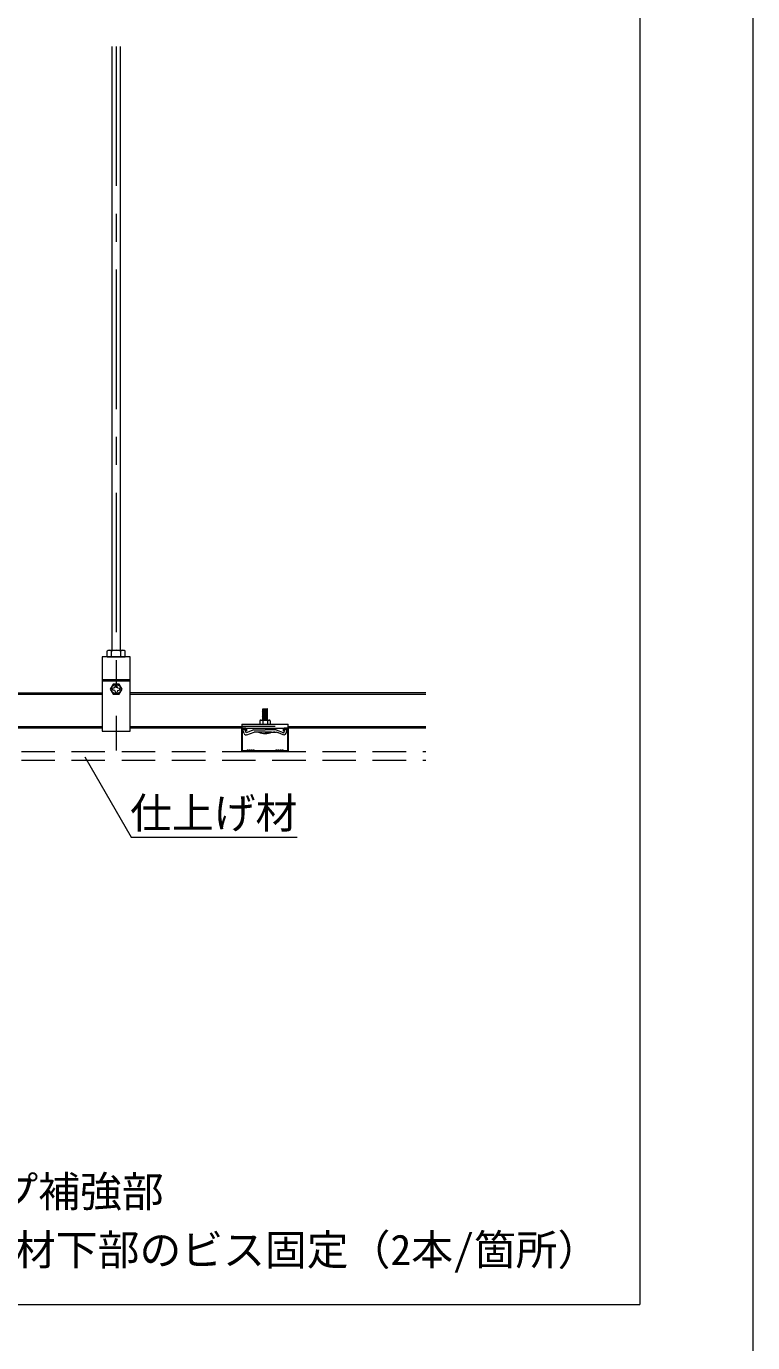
# Model space of a CAD drawing. Units: millimetres on the paper, enlarged 40 times, with parts at other scales. Extents: x -7800 to 7800, y -5578 to 5485.
# Drawn here: x 6758 to 7800, y 2591 to 4479 of the extents above; entities that cross this region are included whole.
import ezdxf
from ezdxf.enums import TextEntityAlignment as Align

# ---------------------------------------------------------------- set-up
doc = ezdxf.new("R2010")
doc.units = ezdxf.units.MM
doc.header["$LTSCALE"] = 40
doc.linetypes.add('CHAIN1', pattern=[8, 5, -1, 1, -1])
doc.linetypes.add('DASHED1', pattern=[1.8, 1.2, -0.6])
for name, color, linetype, lineweight in [('4-0_中心線', 4, 'CHAIN1', 9), ('4-1_吊り材', 7, 'Continuous', 18), ('4-2_野縁受け', 3, 'Continuous', 18), ('4-3_野縁', 2, 'Continuous', 25), ('4-6_文字', 7, 'Continuous', 18), ('4-A_クリップ', 7, 'Continuous', 18), ('4-B_ビス', 3, 'Continuous', 18), ('4-C_パネル', 7, 'DASHED1', 18), ('F-2_太線１', 3, 'Continuous', 18)]:
    doc.layers.add(name, color=color, linetype=linetype, lineweight=lineweight)
doc.styles.add('ＭＳ ゴシック', font='')
doc.styles.get('ＭＳ ゴシック').set_extended_font_data('MS Gothic')

msp = doc.modelspace()

# ---------------------------------------------------------------- linework, layer by layer
at = {"layer": '4-0_中心線'}
msp.add_line((6886.77, 4450.35), (6886.77, 3440.68), dxfattribs=at)
at = {"layer": '4-1_吊り材'}
for p, q in [((6880.77, 4450.35), (6880.77, 3584.35)), ((6892.77, 3584.35), (6892.77, 4450.35)), ((6866.77, 3575.02), (6866.77, 3468.35)), ((6906.77, 3575.02), (6866.77, 3575.02)), ((6875.45, 3584.35), (6873.7, 3583.34)), ((6873.7, 3575.02), (6873.7, 3583.34)), ((6873.7, 3575.02), (6899.84, 3575.02)), ((6875.45, 3584.35), (6898.09, 3584.35)), ((6880.24, 3575.02), (6880.24, 3583.34)), ((6893.3, 3575.02), (6893.3, 3583.34)), ((6898.09, 3584.35), (6899.84, 3583.34)), ((6899.84, 3575.02), (6899.84, 3583.34)), ((6906.77, 3468.35), (6906.77, 3575.02)), ((6906.77, 3541.95), (6866.77, 3541.95)), ((6906.77, 3540.11), (6866.77, 3540.11)), ((6866.77, 3468.35), (6906.77, 3468.35))]:
    msp.add_line(p, q, dxfattribs=at)
for centre, radius, start, end in [((6877.97, 3575.32), 9.08, 96.34294, 118.04132), ((6876.75, 3577.85), 6.51, 57.57118, 88.04459), ((6886.77, 3562.73), 21.62, 72.41205, 107.58797), ((6896.79, 3577.85), 6.51, 91.95543, 122.42883), ((6895.57, 3575.32), 9.08, 61.95869, 83.65707)]:
    msp.add_arc(centre, radius, start, end, dxfattribs=at)
at = {"layer": '4-2_野縁受け'}
for p, q in [((5706.77, 3523.28), (6866.77, 3523.28)), ((6866.77, 3521.15), (5706.77, 3521.15)), ((7331.08, 3523.28), (6906.77, 3523.28)), ((7331.08, 3521.15), (6906.77, 3521.15)), ((6866.77, 3474.75), (6729.77, 3474.75)), ((7067.1, 3474.75), (6906.77, 3474.75)), ((7331.08, 3474.75), (7133.77, 3474.75)), ((6866.77, 3472.62), (6729.77, 3472.62)), ((7067.1, 3472.62), (6906.77, 3472.62)), ((7331.08, 3472.62), (7133.77, 3472.62))]:
    msp.add_line(p, q, dxfattribs=at)
at = {"layer": '4-3_野縁'}
for p, q in [((7067.1, 3471.28), (7067.1, 3440.68)), ((7067.77, 3440.68), (7067.77, 3471.28)), ((7068.44, 3472.62), (7072.44, 3472.62)), ((7072.44, 3471.95), (7068.44, 3471.95)), ((7073.1, 3471.28), (7073.1, 3468.62)), ((7073.1, 3468.62), (7073.77, 3468.62)), ((7073.77, 3468.62), (7073.77, 3471.28)), ((7127.1, 3468.62), (7127.1, 3471.28)), ((7127.77, 3468.62), (7127.1, 3468.62)), ((7127.77, 3471.28), (7127.77, 3468.62)), ((7128.44, 3472.62), (7132.44, 3472.62)), ((7132.44, 3471.95), (7128.44, 3471.95)), ((7133.1, 3440.68), (7133.1, 3471.28)), ((7133.77, 3471.28), (7133.77, 3440.68)), ((7073.23, 3439.95), (7068.44, 3439.95)), ((7068.44, 3439.95), (7073.23, 3439.95)), ((7073.23, 3439.28), (7068.44, 3439.28)), ((7073.23, 3439.28), (7068.44, 3439.28)), ((7074.64, 3441.09), (7073.7, 3440.15)), ((7073.7, 3440.15), (7074.64, 3441.09)), ((7075.11, 3440.62), (7074.17, 3439.67)), ((7075.11, 3440.62), (7074.17, 3439.67)), ((7084.44, 3440.62), (7085.39, 3439.67)), ((7084.92, 3441.09), (7085.86, 3440.15)), ((7086.31, 3439.28), (7100.43, 3439.28)), ((7086.33, 3439.95), (7114.56, 3439.95)), ((7114.54, 3439.28), (7100.43, 3439.28)), ((7115.97, 3441.09), (7115.03, 3440.15)), ((7116.45, 3440.62), (7115.5, 3439.67)), ((7125.78, 3440.62), (7126.72, 3439.67)), ((7125.78, 3440.62), (7126.72, 3439.67)), ((7126.25, 3441.09), (7127.19, 3440.15)), ((7127.19, 3440.15), (7126.25, 3441.09)), ((7127.66, 3439.95), (7132.45, 3439.95)), ((7132.44, 3439.95), (7127.66, 3439.95)), ((7127.66, 3439.28), (7132.45, 3439.28)), ((7127.66, 3439.28), (7132.45, 3439.28))]:
    msp.add_line(p, q, dxfattribs=at)
for centre, radius, start, end in [((7068.44, 3471.28), 1.33, 90.00299, 180.00299), ((7068.44, 3471.28), 0.667, 90, 180), ((7072.44, 3471.28), 1.33, 0.00299, 90.00299), ((7072.44, 3471.28), 0.667, 0.00699, 90), ((7128.44, 3471.28), 1.33, 89.99699, 179.99699), ((7128.44, 3471.28), 0.667, 90, 180), ((7132.44, 3471.28), 1.33, 359.99699, 89.99699), ((7132.44, 3471.28), 0.667, 0, 90), ((7068.43, 3440.62), 1.33, 177.476, 270), ((7068.43, 3440.62), 1.33, 177.476, 270), ((7068.44, 3440.62), 0.667, 180, 270), ((7073.23, 3440.62), 0.667, 270, 314.99998), ((7073.23, 3440.62), 0.667, 269.99998, 314.99998), ((7073.23, 3440.62), 1.33, 270, 315), ((7073.23, 3440.62), 1.33, 270, 314.99998), ((7075.11, 3440.62), 0.667, 46.39717, 135), ((7076.78, 3442.37), 2.42, 226.39717, 313.60281), ((7076.78, 3442.37), 1.75, 226.39717, 313.60281), ((7078.44, 3440.62), 0.667, 36.86989, 133.60281), ((7079.78, 3441.62), 1.67, 216.86989, 323.1301), ((7079.78, 3441.62), 1, 216.86989, 323.1301), ((7081.11, 3440.62), 0.667, 46.39717, 143.1301), ((7081.11, 3440.62), 0.667, 36.86989, 143.1301), ((7082.78, 3442.37), 2.42, 226.39717, 313.60281), ((7082.78, 3442.37), 1.75, 226.39717, 313.60281), ((7084.44, 3440.62), 0.667, 44.99998, 133.60281), ((7086.33, 3440.62), 1.33, 225, 270), ((7086.33, 3440.62), 0.667, 225, 270), ((7114.56, 3440.62), 0.667, 270, 315), ((7114.56, 3440.62), 1.33, 270, 315), ((7116.45, 3440.62), 0.667, 46.39719, 135.00002), ((7118.11, 3442.37), 2.42, 226.39719, 313.60283), ((7118.11, 3442.37), 1.75, 226.39719, 313.60283), ((7119.78, 3440.62), 0.667, 36.8699, 143.13011), ((7119.78, 3440.62), 0.667, 36.8699, 133.60283), ((7121.11, 3441.62), 1.67, 216.8699, 323.13011), ((7121.11, 3441.62), 1, 216.8699, 323.13011), ((7122.45, 3440.62), 0.667, 46.39719, 143.13011), ((7124.11, 3442.37), 2.42, 226.39719, 313.60283), ((7124.11, 3442.37), 1.75, 226.39719, 313.60283), ((7125.78, 3440.62), 0.667, 45, 133.60283), ((7127.66, 3440.62), 1.33, 225, 270), ((7127.66, 3440.62), 1.33, 225.00002, 270), ((7127.66, 3440.62), 0.667, 225.00002, 270), ((7127.66, 3440.62), 0.667, 225, 270), ((7132.44, 3440.62), 1.33, 270, 2.524), ((7132.44, 3440.62), 1.33, 269.99997, 2.524), ((7132.44, 3440.62), 0.667, 270, 0)]:
    msp.add_arc(centre, radius, start, end, dxfattribs=at)
at = {"layer": '4-6_文字'}
for p, q in [((6841.81, 3431.68), (6908.48, 3316.21)), ((6908.48, 3316.21), (7146.7, 3316.21))]:
    msp.add_line(p, q, dxfattribs=at)
at = {"layer": '4-A_クリップ'}
for p, q in [((7067.1, 3478.35), (7067.1, 3472.62)), ((7067.1, 3478.35), (7133.77, 3478.35)), ((7133.77, 3472.62), (7133.77, 3478.35)), ((7067.1, 3472.62), (7133.77, 3472.62)), ((7071.38, 3471.3), (7068.5, 3470.25)), ((7071.38, 3471.3), (7068.5, 3470.25)), ((7070.36, 3465.12), (7068.5, 3470.25)), ((7070.09, 3465.87), (7068.5, 3470.25)), ((7071.06, 3472.64), (7069.06, 3472.64)), ((7073.29, 3466.04), (7071.38, 3471.3)), ((7073.29, 3466.04), (7071.38, 3471.3)), ((7084.45, 3470.1), (7073.29, 3466.04)), ((7074.32, 3463.3), (7084.58, 3467.03)), ((7084.45, 3470.1), (7100.44, 3470.1)), ((7085.48, 3467.03), (7084.58, 3467.03)), ((7100.44, 3467.03), (7085.48, 3467.03)), ((7116.43, 3470.1), (7100.44, 3470.1)), ((7116.43, 3470.1), (7100.44, 3470.1)), ((7116.43, 3470.1), (7100.44, 3470.1)), ((7100.44, 3467.03), (7115.39, 3467.03)), ((7100.44, 3467.03), (7113.41, 3467.03)), ((7100.44, 3467.03), (7112.63, 3467.03)), ((7113.09, 3467.03), (7115.39, 3467.03)), ((7113.74, 3467.03), (7116.29, 3467.03)), ((7120.62, 3465.46), (7116.29, 3467.03)), ((7116.43, 3470.1), (7126.29, 3466.5)), ((7126.55, 3463.3), (7119.63, 3465.82)), ((7125.9, 3466.65), (7127.58, 3466.04)), ((7127.58, 3466.04), (7129.03, 3471.44)), ((7129.03, 3471.44), (7131.99, 3470.65)), ((7130.58, 3465.38), (7131.99, 3470.65))]:
    msp.add_line(p, q, dxfattribs=at)
at = {"layer": '4-A_クリップ', "linetype": 'DASHED1'}
msp.add_line((7067.1, 3475.68), (7133.77, 3475.68), dxfattribs=at)
at = {"layer": '4-A_クリップ', "color": 4, "lineweight": 9}
msp.add_line((7114.52, 3467.03), (7112.28, 3467.03), dxfattribs=at)
at = {"layer": '4-A_クリップ'}
for centre, start, end in [((7073.25, 3466.17), 200, 300), ((7127.61, 3466.17), 245, 345)]:
    msp.add_arc(centre, 3.07, start, end, dxfattribs=at)
at = {"layer": '4-B_ビス'}
for p, q in [((6884.77, 3530.62), (6882.38, 3529.89)), ((6884.77, 3530.62), (6885.49, 3533)), ((6888.77, 3530.62), (6888.05, 3533)), ((6888.77, 3530.62), (6891.16, 3529.89)), ((6884.77, 3526.62), (6882.38, 3527.34)), ((6884.77, 3526.62), (6885.49, 3524.23)), ((6888.77, 3526.62), (6888.05, 3524.23)), ((6888.77, 3526.62), (6891.16, 3527.34)), ((7104.44, 3498.82), (7096.44, 3497.7)), ((7096.44, 3497.7), (7097.44, 3497.17)), ((7104.44, 3497.49), (7096.44, 3496.36)), ((7096.44, 3496.36), (7097.44, 3495.84)), ((7104.44, 3496.15), (7096.44, 3495.03)), ((7096.44, 3495.03), (7097.44, 3494.5)), ((7104.44, 3494.82), (7096.44, 3493.7)), ((7096.44, 3493.7), (7097.44, 3493.17)), ((7104.44, 3493.49), (7096.44, 3492.36)), ((7097.44, 3500.36), (7103.44, 3500.36)), ((7097.44, 3484.35), (7097.44, 3500.36)), ((7104.44, 3500.15), (7103.44, 3500.36)), ((7103.44, 3484.35), (7103.44, 3500.33)), ((7104.44, 3498.82), (7103.44, 3499.35)), ((7104.44, 3497.49), (7103.44, 3498.01)), ((7104.44, 3496.15), (7103.44, 3496.68)), ((7104.44, 3494.82), (7103.44, 3495.35)), ((7104.44, 3493.49), (7103.44, 3494.01)), ((7093.1, 3483.02), (7093.1, 3478.35)), ((7093.1, 3478.35), (7107.77, 3478.35)), ((7093.99, 3484.13), (7093.37, 3483.82)), ((7093.99, 3484.13), (7093.37, 3483.82)), ((7094.44, 3484.35), (7106.44, 3484.35)), ((7094.91, 3484.23), (7097.1, 3483.68)), ((7094.91, 3484.23), (7097.1, 3483.68)), ((7096.44, 3492.36), (7097.44, 3491.84)), ((7104.44, 3492.15), (7096.44, 3491.03)), ((7096.44, 3491.03), (7097.44, 3490.5)), ((7104.44, 3490.82), (7096.44, 3489.7)), ((7096.44, 3489.7), (7097.44, 3489.17)), ((7104.44, 3489.49), (7096.44, 3488.36)), ((7096.44, 3488.36), (7097.44, 3487.84)), ((7104.44, 3488.15), (7096.44, 3487.03)), ((7096.44, 3487.03), (7097.44, 3486.5)), ((7104.44, 3486.82), (7096.44, 3485.7)), ((7096.44, 3485.7), (7097.44, 3485.17)), ((7096.44, 3485.7), (7097.44, 3485.17)), ((7104.44, 3485.49), (7096.44, 3484.36)), ((7104.44, 3485.49), (7096.44, 3484.36)), ((7097.1, 3483.68), (7097.1, 3483.66)), ((7097.1, 3483.66), (7097.1, 3478.35)), ((7103.4, 3483.83), (7103.77, 3483.69)), ((7103.4, 3483.83), (7103.77, 3483.69)), ((7104.44, 3492.15), (7103.44, 3492.68)), ((7104.44, 3490.82), (7103.44, 3491.35)), ((7104.44, 3489.49), (7103.44, 3490.01)), ((7104.44, 3488.15), (7103.44, 3488.68)), ((7104.44, 3486.82), (7103.44, 3487.35)), ((7104.44, 3485.49), (7103.44, 3486.01)), ((7104.44, 3485.49), (7103.44, 3486.01)), ((7104.06, 3484.35), (7103.44, 3484.68)), ((7104.06, 3484.35), (7103.44, 3484.68)), ((7105.96, 3484.23), (7103.77, 3483.69)), ((7105.96, 3484.23), (7103.77, 3483.69)), ((7103.77, 3483.69), (7103.77, 3478.35)), ((7106.87, 3484.13), (7107.49, 3483.83)), ((7106.87, 3484.13), (7107.49, 3483.83)), ((7107.77, 3483.02), (7107.77, 3478.35)), ((7109.77, 3467.03), (7091.1, 3467.03))]:
    msp.add_line(p, q, dxfattribs=at)
msp.add_lwpolyline([(6891, 3535.95), (6882.54, 3535.95), (6878.3, 3528.62), (6882.54, 3521.28), (6891, 3521.28), (6895.24, 3528.62)], close=True, dxfattribs=at)
msp.add_lwpolyline([(7104.44, 3500.15), (7096.44, 3499.03), (7097.44, 3498.5)], dxfattribs=at)
msp.add_circle((6886.77, 3528.62), 6.98, dxfattribs=at)
for centre, radius, start, end in [((6886.77, 3532.62), 1.33, 16.8745, 163.12552), ((6882.77, 3528.62), 1.33, 106.8745, 253.12552), ((6886.77, 3524.62), 1.33, 196.8745, 343.12552), ((6890.77, 3528.62), 1.33, 286.8745, 73.12552), ((7094.44, 3483.02), 1.33, 90, 180), ((7094.59, 3482.94), 1.33, 75.94201, 116.60205), ((7094.59, 3482.94), 1.33, 75.94201, 116.60205), ((7100.44, 3475.68), 8.67, 70.01815, 112.61985), ((7100.44, 3475.68), 8.67, 70.01815, 112.61985), ((7106.28, 3482.94), 1.33, 63.73468, 103.86023), ((7106.28, 3482.94), 1.33, 63.73468, 103.86023), ((7106.44, 3483.02), 1.33, 0, 90), ((7100.44, 3485.7), 20.87, 243.43494, 296.56505)]:
    msp.add_arc(centre, radius, start, end, dxfattribs=at)
at = {"layer": '4-C_パネル'}
for p, q in [((4086.77, 3439.28), (7331.08, 3439.28)), ((4086.77, 3426.62), (7331.08, 3426.62))]:
    msp.add_line(p, q, dxfattribs=at)
at = {"layer": 'F-2_太線１'}
for p, q in [((7800, 5485.15), (7800, -5514.85)), ((7638.17, 4900.25), (7638.17, 2646.06))]:
    msp.add_line(p, q, dxfattribs=at)
msp.add_lwpolyline([(78.17, 4900.25), (78.17, 2646.06), (7638.17, 2646.06)], dxfattribs=at)

# ---------------------------------------------------------------- texts
at = {"layer": '4-6_文字', "style": 'ＭＳ ゴシック'}
for s, p in [('仕上げ材', (6906.7, 3315.77)), ('クリップ補強部', (6534.92, 2772.91)), ('※１：斜め部材下部のビス固定（2本/箇所） ', (6380.2, 2689.32))]:
    msp.add_text(s, height=43.99, dxfattribs=at).set_placement(p, align=Align.BOTTOM_LEFT)

doc.saveas('drawing.dxf')
